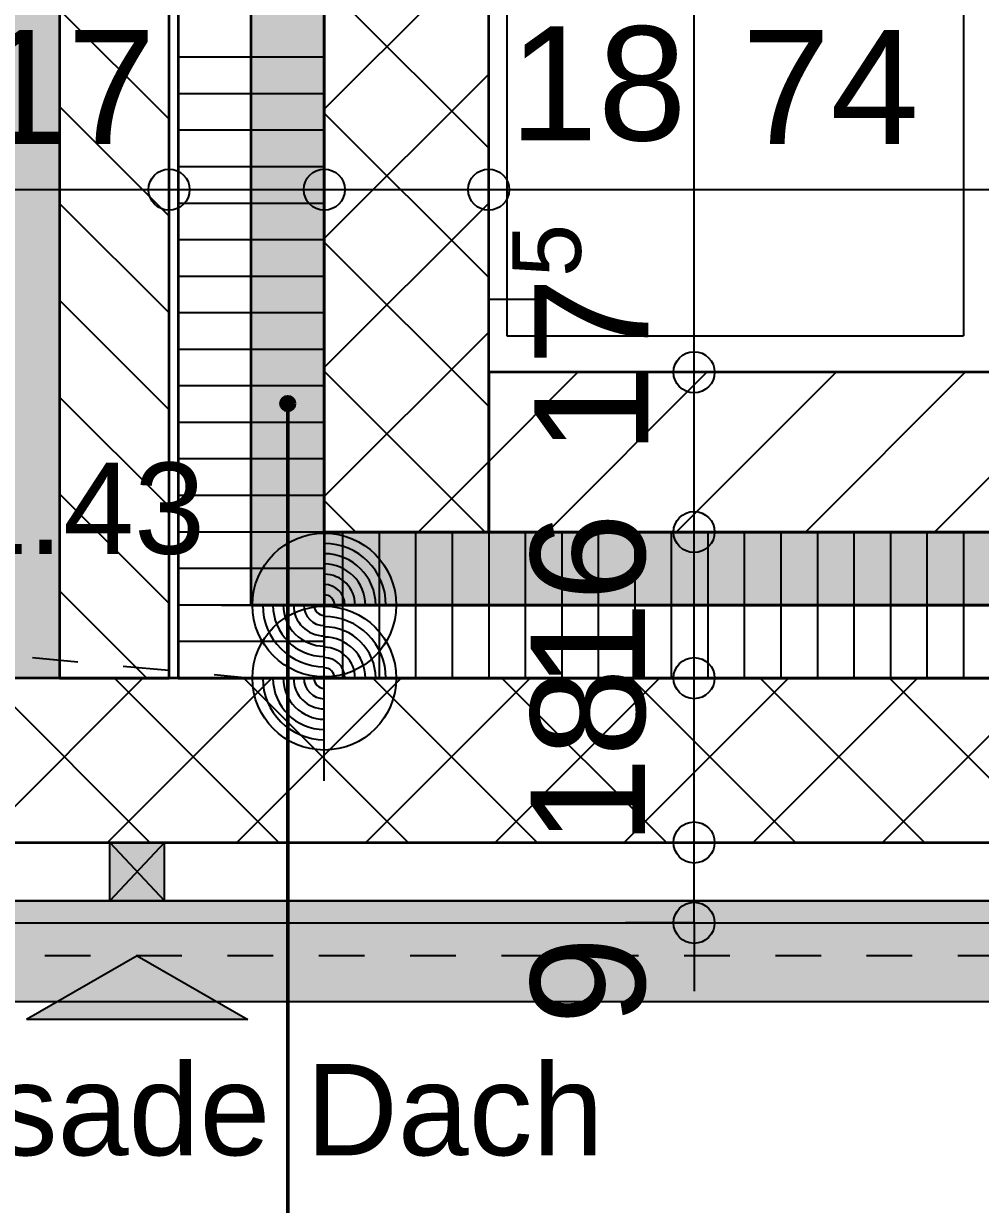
# Model space of a CAD drawing. Header units: centimetres. Extents: x 0.3 to 84.3, y 0.3 to 59.7.
# Drawn here: x 46.941 to 49.037, y 10.251 to 12.838 of the extents above; entities that cross this region are included whole.
import ezdxf

# ---------------------------------------------------------------- set-up
doc = ezdxf.new("R2010")
doc.units = ezdxf.units.CM
for name, pattern in [('AUSGEZOGEN', [0]), ('LINIE_17', [0.05, 0, -0.05]), ('PHANTOM', [63.5, 31.75, -6.35, 6.35, -6.35, 6.35, -6.35]), ('PUNKT', [6.35, 0, -6.35]), ('VERDECKT', [9.525, 6.35, -3.175])]:
    doc.linetypes.add(name, pattern=pattern)
for name, color, linetype, lineweight in [('Allgemein', 7, 'AUSGEZOGEN', 35), ('Bodenplatte', 7, 'AUSGEZOGEN', 35), ('Daemmung', 7, 'AUSGEZOGEN', 35), ('Decke', 7, 'AUSGEZOGEN', 35), ('Entwaesserungsb._ Retentionb', 251, 'AUSGEZOGEN', 50), ('Holz Fassadenverkleidung', 7, 'AUSGEZOGEN', 35), ('Holz Unterkonstruktion', 7, 'AUSGEZOGEN', 50), ('Kamin', 7, 'VERDECKT', 25), ('Konstruktion oben', 7, 'VERDECKT', 25), ('Spengler', 7, 'AUSGEZOGEN', 35), ('Text Decke', 7, 'AUSGEZOGEN', 50), ('Text Koten', 7, 'AUSGEZOGEN', 50), ('Text Werkplan Ausfuehrung', 7, 'AUSGEZOGEN', 50), ('Unterkonstruktion', 7, 'AUSGEZOGEN', 35), ('Vorhangbrett', 7, 'AUSGEZOGEN', 25), ('Wand Beton bewehrt', 7, 'AUSGEZOGEN', 35), ('Wand Mauerwerk nicht tragend', 7, 'AUSGEZOGEN', 35), ('Wand Mauerwerk tragend', 7, 'AUSGEZOGEN', 35), ('Werkplan- Ausfuehrungsmasse', 7, 'AUSGEZOGEN', 25)]:
    doc.layers.add(name, color=color, linetype=linetype, lineweight=lineweight)
doc.layers.add('Moebel', color=7, linetype='AUSGEZOGEN', lineweight=25, true_color=0xababab)
doc.styles.add('ARIAL', font='ARIAL.TTF')

msp = doc.modelspace()

# ---------------------------------------------------------------- hatches: boundary and pattern name
at = {"layer": 'Allgemein', "linetype": 'AUSGEZOGEN', "lineweight": 25}
msp.add_hatch(color=32, dxfattribs=at).paths.add_polyline_path([(49.54, 10.916), (44.84, 10.916), (44.84, 10.868), (49.54, 10.868)])
at = {"layer": 'Bodenplatte', "linetype": 'AUSGEZOGEN', "lineweight": 25, "true_color": 0xe0ffe0}
msp.add_hatch(color=254, dxfattribs=at).paths.add_polyline_path([(31.66, 16.114), (31.66, 15.954), (47.44, 15.954), (47.44, 11.564), (62.72, 11.564), (62.72, 11.724), (47.6, 11.724), (47.6, 16.114)])
at = {"layer": 'Holz Unterkonstruktion', "linetype": 'AUSGEZOGEN', "lineweight": 25}
msp.add_hatch(color=32, dxfattribs=at).paths.add_polyline_path([(47.13, 11.044), (47.13, 10.916), (47.25, 10.916), (47.25, 11.044)])
at = {"layer": 'Kamin', "linetype": 'AUSGEZOGEN', "lineweight": 50, "true_color": 0xc7c7c7}
msp.add_hatch(color=9, dxfattribs=at).paths.add_polyline_path([(46.2, 14.494), (46.2, 12.624), (45.64, 12.624), (45.64, 11.404), (47.02, 11.404), (47.02, 14.494)])
at = {"layer": 'Spengler', "linetype": 'AUSGEZOGEN', "lineweight": 25, "true_color": 0xfafafa}
h = msp.add_hatch(color=7, dxfattribs=at)
h.paths.add_polyline_path([(55.85, 10.868), (55.85, 10.796), (55.77, 10.796), (55.77, 10.696), (57, 10.696), (57, 10.796), (56.92, 10.796), (56.92, 10.868)])
h.paths.add_polyline_path([(44.82, 10.868), (44.82, 10.796), (44.74, 10.796), (44.74, 10.696), (49.64, 10.696), (49.64, 10.796), (49.56, 10.796), (49.56, 10.868)])
at = {"layer": 'Text Decke', "linetype": 'AUSGEZOGEN', "lineweight": 50, "true_color": 0x00c600}
for points in [[(47.505, 12.0053), (47.535, 12.0053), (47.5329, 12.0128)], [(47.505, 12.0053), (47.5329, 12.0128), (47.5071, 12.0128)], [(47.5071, 11.9978), (47.535, 12.0053), (47.505, 12.0053)], [(47.5071, 12.0128), (47.5329, 12.0128), (47.5275, 12.0182)], [(47.5071, 12.0128), (47.5275, 12.0182), (47.5125, 12.0182)], [(47.5071, 11.9978), (47.5329, 11.9978), (47.535, 12.0053)], [(47.5125, 12.0182), (47.5275, 12.0182), (47.52, 12.0203)], [(47.5125, 11.9924), (47.5329, 11.9978), (47.5071, 11.9978)], [(47.5125, 11.9924), (47.5275, 11.9924), (47.5329, 11.9978)], [(47.5275, 11.9924), (47.5125, 11.9924), (47.52, 11.9903)]]:
    msp.add_hatch(color=92, dxfattribs=at).paths.add_polyline_path(points)
at = {"layer": 'Text Werkplan Ausfuehrung', "linetype": 'AUSGEZOGEN', "lineweight": 25}
msp.add_hatch(color=7, dxfattribs=at).paths.add_polyline_path([(47.19, 10.796), (47.4325, 10.656), (46.9475, 10.656)], flags=16)

# ---------------------------------------------------------------- linework, layer by layer
at = {"layer": 'Allgemein', "color": 7, "linetype": 'AUSGEZOGEN', "lineweight": 25}
for p, q in [((49.54, 10.916), (44.84, 10.916)), ((44.84, 10.868), (49.54, 10.868))]:
    msp.add_line(p, q, dxfattribs=at)
at = {"layer": 'Bodenplatte', "color": 92, "linetype": 'VERDECKT', "lineweight": 35, "true_color": 0x00c600}
for p, q in [((47.6, 16.114), (47.6, 11.724)), ((47.44, 11.564), (47.44, 15.954)), ((47.6, 11.724), (62.72, 11.724)), ((47.6, 11.724), (47.6, 11.564)), ((47.44, 11.564), (62.72, 11.564)), ((31.34, 11.044), (62.72, 11.044))]:
    msp.add_line(p, q, dxfattribs=at)
at = {"layer": 'Daemmung', "color": 7, "linetype": 'AUSGEZOGEN', "lineweight": 35}
for p, q in [((47.6, 11.724), (47.6, 15.794)), ((47.28, 14.494), (47.28, 11.56)), ((47.96, 11.724), (47.6, 11.724)), ((49.44, 11.724), (47.96, 11.724)), ((47.28, 11.56), (47.28, 11.404)), ((47.28, 11.404), (47.6, 11.404)), ((47.6, 11.404), (49.54, 11.404))]:
    msp.add_line(p, q, dxfattribs=at)
at = {"layer": 'Daemmung', "color": 7, "linetype": 'AUSGEZOGEN', "lineweight": 25}
msp.add_line((47.6, 11.404), (47.28, 11.404), dxfattribs=at)
for points in [[(47.6, 12.764), (47.6, 12.764), (47.28, 12.764)], [(47.6, 12.684), (47.6, 12.684), (47.28, 12.684)], [(47.6, 12.684), (47.6, 12.684), (47.28, 12.684)], [(47.6, 12.604), (47.6, 12.604), (47.28, 12.604)], [(47.6, 12.524), (47.6, 12.524), (47.28, 12.524)], [(47.6, 12.444), (47.6, 12.444), (47.28, 12.444)], [(47.6, 12.364), (47.6, 12.364), (47.28, 12.364)], [(47.6, 12.364), (47.6, 12.364), (47.28, 12.364)], [(47.6, 12.284), (47.6, 12.284), (47.28, 12.284)], [(47.6, 12.204), (47.6, 12.204), (47.28, 12.204)], [(47.6, 12.124), (47.6, 12.124), (47.28, 12.124)], [(47.6, 12.044), (47.6, 12.044), (47.28, 12.044)], [(47.6, 12.044), (47.6, 12.044), (47.28, 12.044)], [(47.6, 11.964), (47.6, 11.964), (47.28, 11.964)], [(47.6, 11.884), (47.6, 11.884), (47.28, 11.884)], [(47.6, 11.804), (47.6, 11.804), (47.28, 11.804)], [(47.6, 11.724), (47.6, 11.724), (47.28, 11.724)], [(47.6, 11.724), (47.6, 11.724), (47.28, 11.724)], [(47.64, 11.724), (47.64, 11.724), (47.64, 11.404)], [(47.64, 11.724), (47.64, 11.724), (47.64, 11.404)], [(47.72, 11.724), (47.72, 11.724), (47.72, 11.404)], [(47.8, 11.724), (47.8, 11.724), (47.8, 11.404)], [(47.88, 11.724), (47.88, 11.724), (47.88, 11.404)], [(47.96, 11.724), (47.96, 11.724), (47.96, 11.404)], [(47.96, 11.724), (47.96, 11.724), (47.96, 11.404)], [(48.04, 11.724), (48.04, 11.724), (48.04, 11.404)], [(48.12, 11.724), (48.12, 11.724), (48.12, 11.404)], [(48.2, 11.724), (48.2, 11.724), (48.2, 11.404)], [(48.28, 11.724), (48.28, 11.724), (48.28, 11.404)], [(48.28, 11.724), (48.28, 11.724), (48.28, 11.404)], [(48.36, 11.724), (48.36, 11.724), (48.36, 11.404)], [(48.44, 11.724), (48.44, 11.724), (48.44, 11.404), (48.44, 11.404)], [(48.52, 11.724), (48.52, 11.724), (48.52, 11.404), (48.52, 11.404)], [(48.6, 11.724), (48.6, 11.724), (48.6, 11.404), (48.6, 11.404)], [(48.6, 11.724), (48.6, 11.724), (48.6, 11.404), (48.6, 11.404)], [(48.68, 11.724), (48.68, 11.724), (48.68, 11.404), (48.68, 11.404)], [(48.76, 11.724), (48.76, 11.404), (48.76, 11.404)], [(48.84, 11.724), (48.84, 11.404), (48.84, 11.404)], [(48.92, 11.724), (48.92, 11.404), (48.92, 11.404)], [(48.92, 11.724), (48.92, 11.404), (48.92, 11.404)], [(49, 11.724), (49, 11.404), (49, 11.404)], [(47.6, 11.644), (47.6, 11.644), (47.28, 11.644)], [(47.6, 11.564), (47.6, 11.564), (47.28, 11.564)], [(47.6, 11.484), (47.6, 11.484), (47.28, 11.484)]]:
    msp.add_lwpolyline(points, dxfattribs=at)
at = {"layer": 'Decke', "color": 96, "linetype": 'PHANTOM', "lineweight": 35, "true_color": 0x006e00}
for p, q in [((47.6, 16.114), (47.6, 11.724)), ((47.44, 11.564), (47.44, 15.954)), ((47.6, 11.724), (62.72, 11.724)), ((62.72, 11.564), (47.44, 11.564)), ((31.34, 11.044), (62.72, 11.044))]:
    msp.add_line(p, q, dxfattribs=at)
at = {"layer": 'Entwaesserungsb._ Retentionb', "color": 7, "linetype": 'LINIE_17', "lineweight": 25}
for p, q in [((42.58, 11.864), (47.44, 11.404)), ((47.6, 11.564), (47.6, 11.404))]:
    msp.add_line(p, q, dxfattribs=at)
at = {"layer": 'Holz Fassadenverkleidung', "color": 7, "linetype": 'LINIE_17', "lineweight": 25}
msp.add_line((63.288, 10.796), (31.092, 10.796), dxfattribs=at)
at = {"layer": 'Holz Unterkonstruktion', "color": 7, "linetype": 'AUSGEZOGEN', "lineweight": 25}
for p, q in [((47.13, 10.916), (47.13, 11.044)), ((47.13, 11.044), (47.25, 11.044)), ((47.25, 11.044), (47.13, 10.916)), ((47.13, 11.044), (47.25, 10.916)), ((47.25, 10.916), (47.25, 11.044)), ((47.13, 10.916), (47.25, 10.916))]:
    msp.add_line(p, q, dxfattribs=at)
at = {"layer": 'Konstruktion oben', "color": 7, "linetype": 'PUNKT', "lineweight": 35}
msp.add_line((31.092, 10.796), (63.288, 10.796), dxfattribs=at)
at = {"layer": 'Moebel', "color": 253, "linetype": 'AUSGEZOGEN', "lineweight": 25, "true_color": 0xababab}
for p, q in [((48, 16.154), (48, 12.154)), ((49, 16.154), (49, 12.154)), ((48, 12.154), (49, 12.154))]:
    msp.add_line(p, q, dxfattribs=at)
at = {"layer": 'Spengler', "color": 7, "linetype": 'AUSGEZOGEN', "lineweight": 25}
msp.add_line((44.78, 10.696), (63.388, 10.696), dxfattribs=at)
at = {"layer": 'Text Decke', "color": 92, "linetype": 'AUSGEZOGEN', "lineweight": 50, "true_color": 0x00c600}
for p, q in [((47.505, 12.0053), (47.505, 12.0053)), ((47.52, 12.0203), (47.52, 12.0203)), ((47.52, 9.2253), (47.52, 12.0053)), ((47.535, 12.0053), (47.535, 12.0053)), ((47.52, 11.9903), (47.52, 11.9903))]:
    msp.add_line(p, q, dxfattribs=at)
msp.add_circle((47.52, 12.0053), 0.015, dxfattribs=at)
at = {"layer": 'Text Koten', "color": 240, "linetype": 'AUSGEZOGEN', "lineweight": 25}
for p, q in [((47.6, 11.339), (47.6, 11.789)), ((47.6, 11.4065), (47.6, 11.7215)), ((47.6, 11.179), (47.6, 11.629)), ((47.375, 11.564), (47.825, 11.564)), ((47.4427, 11.564), (47.7575, 11.564)), ((47.6, 11.2465), (47.6, 11.5615)), ((47.375, 11.404), (47.825, 11.404)), ((47.4427, 11.404), (47.7575, 11.404))]:
    msp.add_line(p, q, dxfattribs=at)
for centre in [(47.6, 11.564), (47.6, 11.404)]:
    msp.add_circle(centre, 0.1575, dxfattribs=at)
for centre, radius, start, end in [((47.6, 11.564), 0.135, 0, 90), ((47.6, 11.564), 0.1125, 0, 90), ((47.6, 11.564), 0.09, 0, 90), ((47.6, 11.564), 0.0675, 0, 90), ((47.6, 11.564), 0.045, 0, 90), ((47.6, 11.564), 0.135, 180, 270), ((47.6, 11.564), 0.1125, 180, 270), ((47.6, 11.564), 0.09, 180, 270), ((47.6, 11.564), 0.0675, 180, 270), ((47.6, 11.564), 0.045, 180, 270), ((47.6, 11.564), 0.0225, 180, 270), ((47.6, 11.564), 0.0225, 0, 90), ((47.6, 11.404), 0.135, 0, 90), ((47.6, 11.404), 0.1125, 0, 90), ((47.6, 11.404), 0.09, 0, 90), ((47.6, 11.404), 0.0675, 0, 90), ((47.6, 11.404), 0.045, 0, 90), ((47.6, 11.404), 0.0225, 0, 90), ((47.6, 11.404), 0.135, 180, 270), ((47.6, 11.404), 0.1125, 180, 270), ((47.6, 11.404), 0.09, 180, 270), ((47.6, 11.404), 0.0675, 180, 270), ((47.6, 11.404), 0.045, 180, 270), ((47.6, 11.404), 0.0225, 180, 270)]:
    msp.add_arc(centre, radius, start, end, dxfattribs=at)
at = {"layer": 'Text Werkplan Ausfuehrung', "color": 7, "linetype": 'AUSGEZOGEN', "lineweight": 25}
for p, q in [((47.19, 10.796), (46.9475, 10.656)), ((47.19, 10.796), (47.4325, 10.656)), ((47.4325, 10.656), (46.9475, 10.656))]:
    msp.add_line(p, q, dxfattribs=at)
at = {"layer": 'Unterkonstruktion', "color": 7, "linetype": 'AUSGEZOGEN', "lineweight": 25}
for p, q in [((49.54, 11.044), (44.84, 11.044)), ((44.84, 10.916), (49.54, 10.916))]:
    msp.add_line(p, q, dxfattribs=at)
at = {"layer": 'Vorhangbrett', "color": 191, "linetype": 'PUNKT', "lineweight": 25, "true_color": 0xbe96ea}
msp.add_line((47.96, 12.234), (62.21, 12.234), dxfattribs=at)
at = {"layer": 'Wand Beton bewehrt', "color": 7, "linetype": 'AUSGEZOGEN', "lineweight": 35}
for p, q in [((47.96, 12.074), (47.96, 16.114)), ((47.6, 15.794), (47.6, 11.724)), ((47.96, 11.724), (47.96, 12.074)), ((47.6, 11.724), (47.96, 11.724)), ((47.02, 11.404), (45.64, 11.404)), ((47.26, 11.404), (47.02, 11.404)), ((47.28, 11.404), (47.26, 11.404)), ((47.6, 11.404), (47.28, 11.404)), ((49.54, 11.404), (47.6, 11.404)), ((44.84, 11.044), (49.54, 11.044))]:
    msp.add_line(p, q, dxfattribs=at)
at = {"layer": 'Wand Beton bewehrt', "color": 7, "linetype": 'AUSGEZOGEN', "lineweight": 25}
for p, q in [((47.6, 12.65), (47.96, 13.01)), ((47.6, 12.9246), (47.96, 12.5646)), ((47.6, 12.3672), (47.96, 12.7272)), ((47.6, 12.6418), (47.96, 12.2818)), ((47.6, 12.0844), (47.96, 12.4444)), ((47.6, 12.3589), (47.96, 11.9989)), ((47.6, 11.8015), (47.96, 12.1615)), ((47.6, 12.0761), (47.9521, 11.724)), ((47.8053, 11.724), (47.96, 11.8787)), ((47.6, 11.7932), (47.6692, 11.724)), ((46.8425, 11.044), (47.2025, 11.404)), ((47.2179, 11.044), (46.8579, 11.404)), ((47.1253, 11.044), (47.4853, 11.404)), ((47.5007, 11.044), (47.1407, 11.404)), ((47.4082, 11.044), (47.7682, 11.404)), ((47.7835, 11.044), (47.4235, 11.404)), ((47.691, 11.044), (48.051, 11.404)), ((48.0664, 11.044), (47.7064, 11.404)), ((47.9739, 11.044), (48.3339, 11.404)), ((48.3492, 11.044), (47.9892, 11.404)), ((48.2567, 11.044), (48.6167, 11.404)), ((48.6321, 11.044), (48.2721, 11.404)), ((48.5395, 11.044), (48.8995, 11.404)), ((48.9149, 11.044), (48.5549, 11.404)), ((48.8224, 11.044), (49.1824, 11.404)), ((49.1978, 11.044), (48.8378, 11.404))]:
    msp.add_line(p, q, dxfattribs=at)
at = {"layer": 'Wand Mauerwerk nicht tragend', "color": 7, "linetype": 'AUSGEZOGEN', "lineweight": 35}
for p, q in [((47.02, 14.494), (47.02, 11.56)), ((47.26, 11.56), (47.26, 14.494)), ((47.02, 11.56), (47.02, 11.404)), ((47.26, 11.404), (47.26, 11.56)), ((47.02, 11.404), (47.26, 11.404))]:
    msp.add_line(p, q, dxfattribs=at)
at = {"layer": 'Wand Mauerwerk nicht tragend', "color": 7, "linetype": 'VERDECKT', "lineweight": 25}
for p, q in [((47.02, 12.8682), (47.26, 12.6282)), ((47.02, 12.4439), (47.26, 12.2039)), ((47.02, 12.0197), (47.26, 11.7797)), ((47.02, 11.5954), (47.2114, 11.404))]:
    msp.add_line(p, q, dxfattribs=at)
at = {"layer": 'Wand Mauerwerk nicht tragend', "color": 7, "linetype": 'AUSGEZOGEN', "lineweight": 25}
for p, q in [((47.02, 12.6561), (47.26, 12.4161)), ((47.02, 12.2318), (47.26, 11.9918)), ((47.02, 11.8075), (47.26, 11.5675))]:
    msp.add_line(p, q, dxfattribs=at)
at = {"layer": 'Wand Mauerwerk tragend', "color": 7, "linetype": 'AUSGEZOGEN', "lineweight": 35}
for p, q in [((49.44, 12.074), (47.96, 12.074)), ((47.96, 12.074), (47.96, 11.724)), ((47.96, 11.724), (49.44, 11.724))]:
    msp.add_line(p, q, dxfattribs=at)
at = {"layer": 'Wand Mauerwerk tragend', "color": 7, "linetype": 'AUSGEZOGEN', "lineweight": 25}
for p, q in [((47.96, 11.8787), (48.1553, 12.074)), ((48.0882, 11.724), (48.4382, 12.074)), ((48.371, 11.724), (48.721, 12.074)), ((48.6539, 11.724), (49.0039, 12.074)), ((48.9367, 11.724), (49.2867, 12.074))]:
    msp.add_line(p, q, dxfattribs=at)
at = {"layer": 'Werkplan- Ausfuehrungsmasse', "color": 7, "linetype": 'AUSGEZOGEN', "lineweight": 25}
for p, q in [((47.26, 12.474), (47.26, 12.624)), ((47.6, 12.474), (47.6, 12.624)), ((47.96, 12.474), (47.96, 12.624)), ((45.4, 12.474), (47.26, 12.474)), ((47.26, 12.474), (47.26, 12.324)), ((47.26, 12.474), (47.26, 12.474)), ((47.26, 12.474), (47.6, 12.474)), ((47.6, 12.474), (47.6, 12.324)), ((47.6, 12.474), (47.6, 12.474)), ((47.6, 12.474), (47.96, 12.474)), ((47.96, 12.474), (47.96, 12.324)), ((47.96, 12.474), (47.96, 12.474)), ((47.96, 12.474), (49.44, 12.474)), ((48.41, 12.074), (48.26, 12.074)), ((48.41, 12.074), (48.56, 12.074)), ((48.41, 12.074), (48.41, 12.074)), ((48.41, 11.724), (48.41, 12.074)), ((48.41, 11.724), (48.26, 11.724)), ((48.41, 11.724), (48.56, 11.724)), ((48.41, 11.724), (48.41, 11.724)), ((48.41, 11.404), (48.41, 11.724)), ((48.41, 11.404), (48.26, 11.404)), ((48.41, 11.404), (48.56, 11.404)), ((48.41, 11.404), (48.41, 11.404)), ((48.41, 11.044), (48.41, 11.404)), ((48.41, 11.044), (48.26, 11.044)), ((48.41, 11.044), (48.56, 11.044)), ((48.41, 11.044), (48.41, 11.044)), ((48.41, 10.868), (48.41, 11.044)), ((48.41, 10.868), (48.26, 10.868)), ((48.41, 10.868), (48.56, 10.868)), ((48.41, 10.868), (48.41, 10.868)), ((48.41, 10.868), (48.41, 10.718))]:
    msp.add_line(p, q, dxfattribs=at)
msp.add_lwpolyline([(48.41, 12.074), (48.41, 14.8804), (48.41, 14.8804), (48.41, 16.234)], dxfattribs=at)
for centre in [(47.26, 12.474), (47.6, 12.474), (47.96, 12.474), (48.41, 12.074), (48.41, 11.724), (48.41, 11.404), (48.41, 11.044), (48.41, 10.868)]:
    msp.add_circle(centre, 0.045, dxfattribs=at)

# ---------------------------------------------------------------- texts
at = {"layer": 'Text Koten', "color": 7, "linetype": 'AUSGEZOGEN', "lineweight": 35, "insert": (45.2033, 11.6733), "char_height": 0.2, "width": 0.1, "attachment_point": 7, "style": 'ARIAL'}
msp.add_mtext('ok\\~r.\\~Bo.\\~:\\~+11.43', dxfattribs=at)
at = {"layer": 'Text Werkplan Ausfuehrung', "color": 7, "linetype": 'AUSGEZOGEN', "lineweight": 35, "insert": (45.96, 10.356), "char_height": 0.2, "width": 0.1, "attachment_point": 7, "style": 'ARIAL'}
msp.add_mtext('AK\\~Fassade\\~Dach', dxfattribs=at)
at = {"layer": 'Werkplan- Ausfuehrungsmasse', "color": 7, "linetype": 'AUSGEZOGEN', "lineweight": 50, "char_height": 0.25, "width": 0.125, "attachment_point": 7, "style": 'ARIAL'}
for s, insert in [('18', (48.005, 12.5783)), ('17', (46.8424, 12.574)), ('74', (48.5142, 12.574))]:
    msp.add_mtext(s, dxfattribs=dict(at, insert=insert))
at = {"layer": 'Werkplan- Ausfuehrungsmasse', "color": 7, "linetype": 'AUSGEZOGEN', "lineweight": 50, "attachment_point": 7, "rotation": 90, "style": 'ARIAL'}
for s, insert, char_height, width in [('5', (48.1642, 12.2826), 0.15, 0.075), ('17', (48.31, 11.8942), 0.25, 0.125), ('16', (48.3057, 11.3778), 0.25, 0.125), ('18', (48.3057, 11.0374), 0.25, 0.125), ('9', (48.3057, 10.6441), 0.25, 0.125)]:
    msp.add_mtext(s, dxfattribs=dict(at, insert=insert, char_height=char_height, width=width))

doc.saveas('drawing.dxf')
